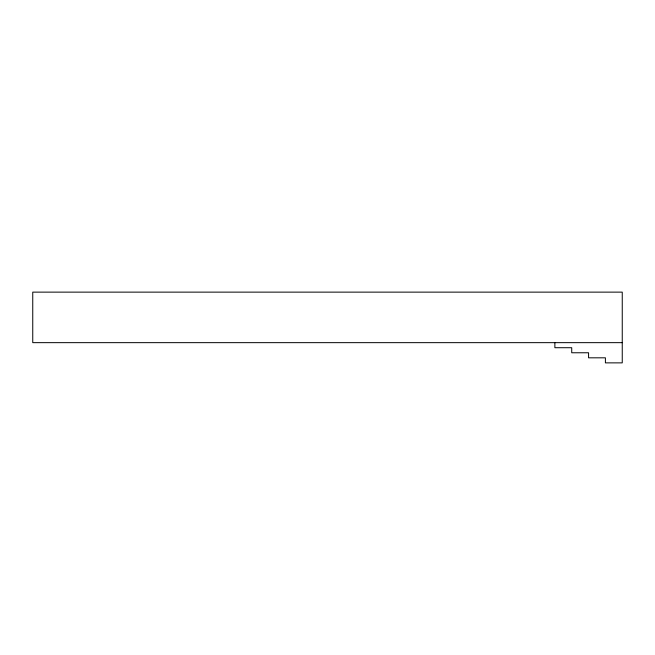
<?xml version="1.0" encoding="UTF-8"?>
<svg xmlns="http://www.w3.org/2000/svg" width="655" height="655" viewBox="0 0 655 655"><rect width="100%" height="100%" fill="white"/><g stroke="black" fill="none" stroke-linecap="round" stroke-linejoin="round"><path stroke-width="0.98" d="M622.25 342.655L32.75 342.655L32.75 292.13L622.25 292.13L622.25 362.87L605.408 362.87L605.408 357.818L588.567 357.818L588.567 352.767L571.725 352.767L571.725 347.715L554.875 347.715L554.875 342.655"/></g></svg>
